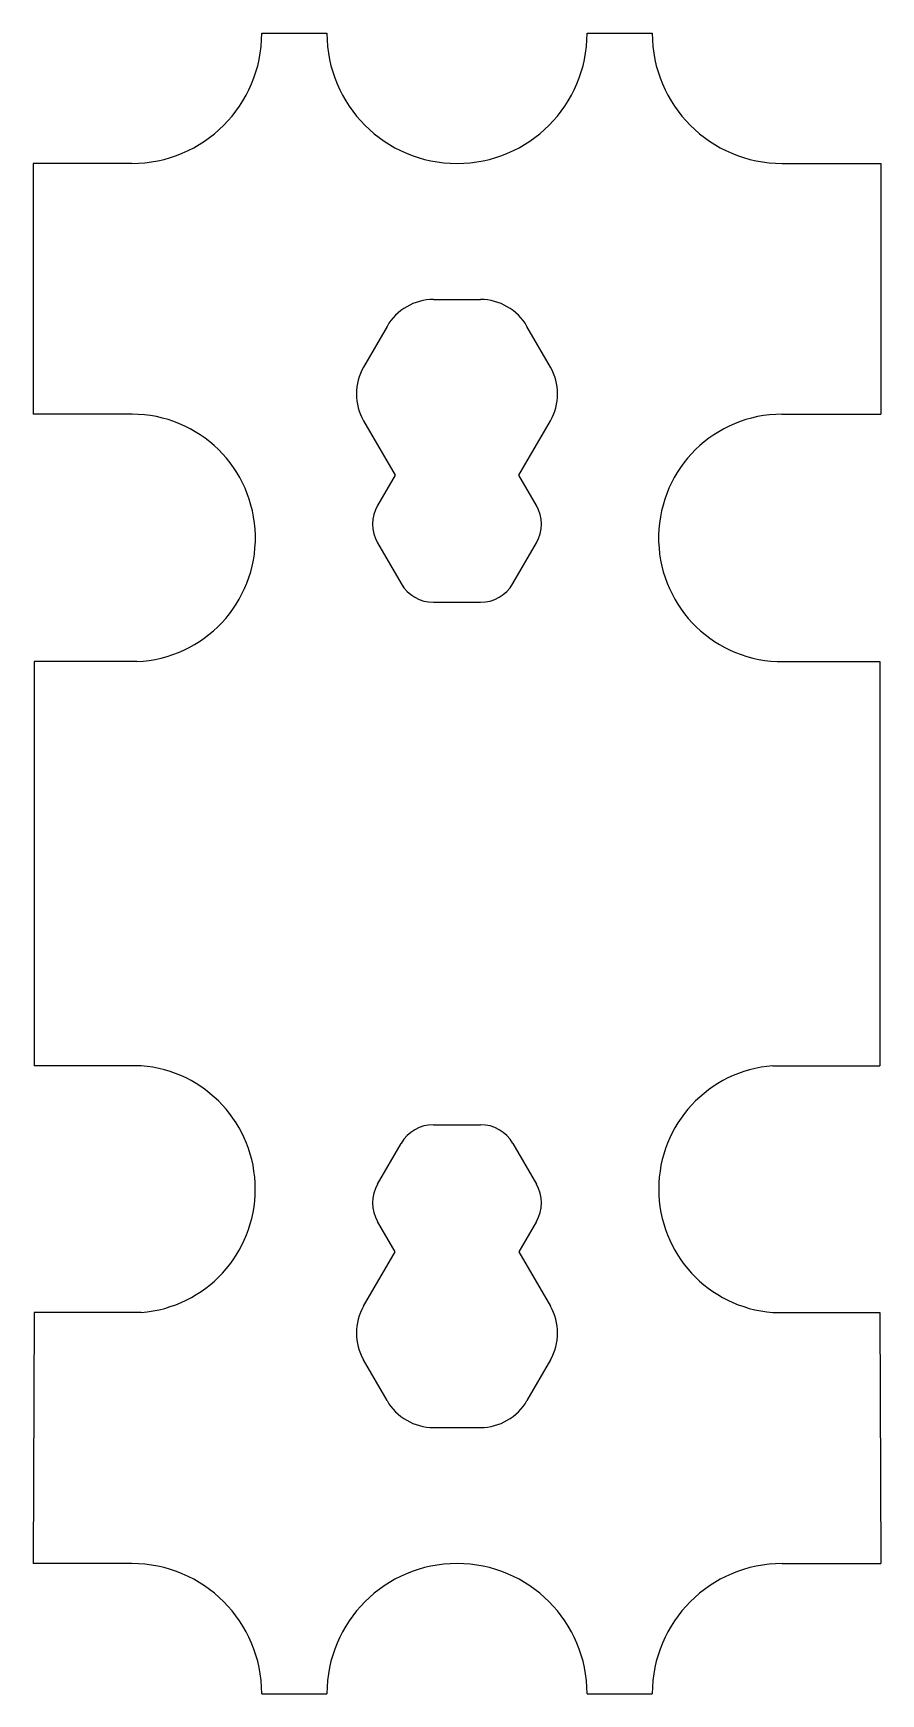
# Model space of a CAD drawing. Header units: millimetres. Extents: x -13 to 13, y -25.5 to 25.5.
import ezdxf

# ---------------------------------------------------------------- set-up
doc = ezdxf.new("R2010")
doc.units = ezdxf.units.MM
doc.layers.add('Lipopad', color=7, linetype='Continuous')

msp = doc.modelspace()

# ---------------------------------------------------------------- linework, layer by layer
at = {"layer": 'Lipopad'}
for p, q in [((-6, 25.5, -4.5), (-4, 25.5, -4.5)), ((4, 25.5, -4.5), (6, 25.5, -4.5)), ((-10, 21.5, -4.5), (-13.023, 21.5, -4.5)), ((-13.023, 21.5, -4.5), (-13.023, 13.8, -4.5)), ((10, 21.5, -4.5), (13.023, 21.5, -4.5)), ((13.023, 21.5, -4.5), (13.023, 13.8, -4.5)), ((-0.722, 17.322, -4.5), (0.722, 17.322, -4.5)), ((-2.151, 16.497, -4.5), (-2.872, 15.247, -4.5)), ((2.872, 15.247, -4.5), (2.151, 16.497, -4.5)), ((-9.989, 13.8, -4.5), (-13.023, 13.8, -4.5)), ((9.989, 13.8, -4.5), (13.023, 13.8, -4.5)), ((-2.872, 13.597, -4.5), (-1.905, 11.922, -4.5)), ((1.905, 11.922, -4.5), (2.872, 13.597, -4.5)), ((-1.905, 11.922, -4.5), (-2.439, 10.997, -4.5)), ((2.439, 10.997, -4.5), (1.905, 11.922, -4.5)), ((-2.439, 9.847, -4.5), (-1.718, 8.597, -4.5)), ((1.718, 8.597, -4.5), (2.439, 9.847, -4.5)), ((-0.722, 8.022, -4.5), (0.722, 8.022, -4.5)), ((-12.997, 6.203, -4.5), (-12.997, -6.211, -4.5)), ((-9.841, 6.203, -4.5), (-12.997, 6.203, -4.5)), ((9.841, 6.203, -4.5), (12.997, 6.203, -4.5)), ((12.997, 6.203, -4.5), (12.997, -6.211, -4.5)), ((-9.711, -6.211, -4.5), (-12.997, -6.211, -4.5)), ((9.711, -6.211, -4.5), (12.997, -6.211, -4.5)), ((-0.722, -8.022, -4.5), (0.722, -8.022, -4.5)), ((-2.439, -9.847, -4.5), (-1.718, -8.597, -4.5)), ((1.718, -8.597, -4.5), (2.439, -9.847, -4.5)), ((-1.905, -11.922, -4.5), (-2.439, -10.997, -4.5)), ((2.439, -10.997, -4.5), (1.905, -11.922, -4.5)), ((-2.872, -13.597, -4.5), (-1.905, -11.922, -4.5)), ((1.905, -11.922, -4.5), (2.872, -13.597, -4.5)), ((-12.998, -13.788, -4.5), (-13.027, -21.5, -4.5)), ((-9.703, -13.788, -4.5), (-12.998, -13.788, -4.5)), ((9.703, -13.788, -4.5), (12.998, -13.788, -4.5)), ((12.998, -13.788, -4.5), (13.027, -21.5, -4.5)), ((-2.151, -16.497, -4.5), (-2.872, -15.247, -4.5)), ((2.872, -15.247, -4.5), (2.151, -16.497, -4.5)), ((-0.722, -17.322, -4.5), (0.722, -17.322, -4.5)), ((-10, -21.5, -4.5), (-13.027, -21.5, -4.5)), ((10, -21.5, -4.5), (13.027, -21.5, -4.5)), ((-6, -25.5, -4.5), (-4, -25.5, -4.5)), ((4, -25.5, -4.5), (6, -25.5, -4.5))]:
    msp.add_line(p, q, dxfattribs=at)
for centre, radius, start, end in [((-10, 25.5, -4.5), 4, 270, 360), ((0, 25.5, -4.5), 4, 180, 0), ((10, 25.5, -4.5), 4, 180, 270), ((-0.722, 15.672, -4.5), 1.65, 90, 150), ((0.722, 15.672, -4.5), 1.65, 30, 90), ((-1.443, 14.422, -4.5), 1.65, 150, 210), ((1.443, 14.422, -4.5), 1.65, 330.0004, 30), ((-9.997, 10, -4.5), 3.8, 272.3545, 89.8715), ((9.997, 10, -4.5), 3.8, 90.1285, 267.6455), ((-1.443, 10.422, -4.5), 1.15, 150, 210), ((1.443, 10.422, -4.5), 1.15, 330, 30), ((-0.722, 9.172, -4.5), 1.15, 210, 270), ((0.722, 9.172, -4.5), 1.15, 270, 330), ((-10, -10, -4.5), 3.8, 274.4761, 85.6354), ((10, -10, -4.5), 3.8, 94.3646, 265.5239), ((-0.722, -9.172, -4.5), 1.15, 90, 150), ((0.722, -9.172, -4.5), 1.15, 30, 90), ((-1.443, -10.422, -4.5), 1.15, 150, 210), ((1.443, -10.422, -4.5), 1.15, 330, 30), ((-1.443, -14.422, -4.5), 1.65, 150, 210), ((1.443, -14.422, -4.5), 1.65, 330, 29.9996), ((-0.722, -15.672, -4.5), 1.65, 210, 270), ((0.722, -15.672, -4.5), 1.65, 270, 330), ((-10, -25.5, -4.5), 4, 0, 90), ((0, -25.5, -4.5), 4, 360, 180), ((10, -25.5, -4.5), 4, 90, 180)]:
    msp.add_arc(centre, radius, start, end, dxfattribs=at)

doc.saveas('drawing.dxf')
